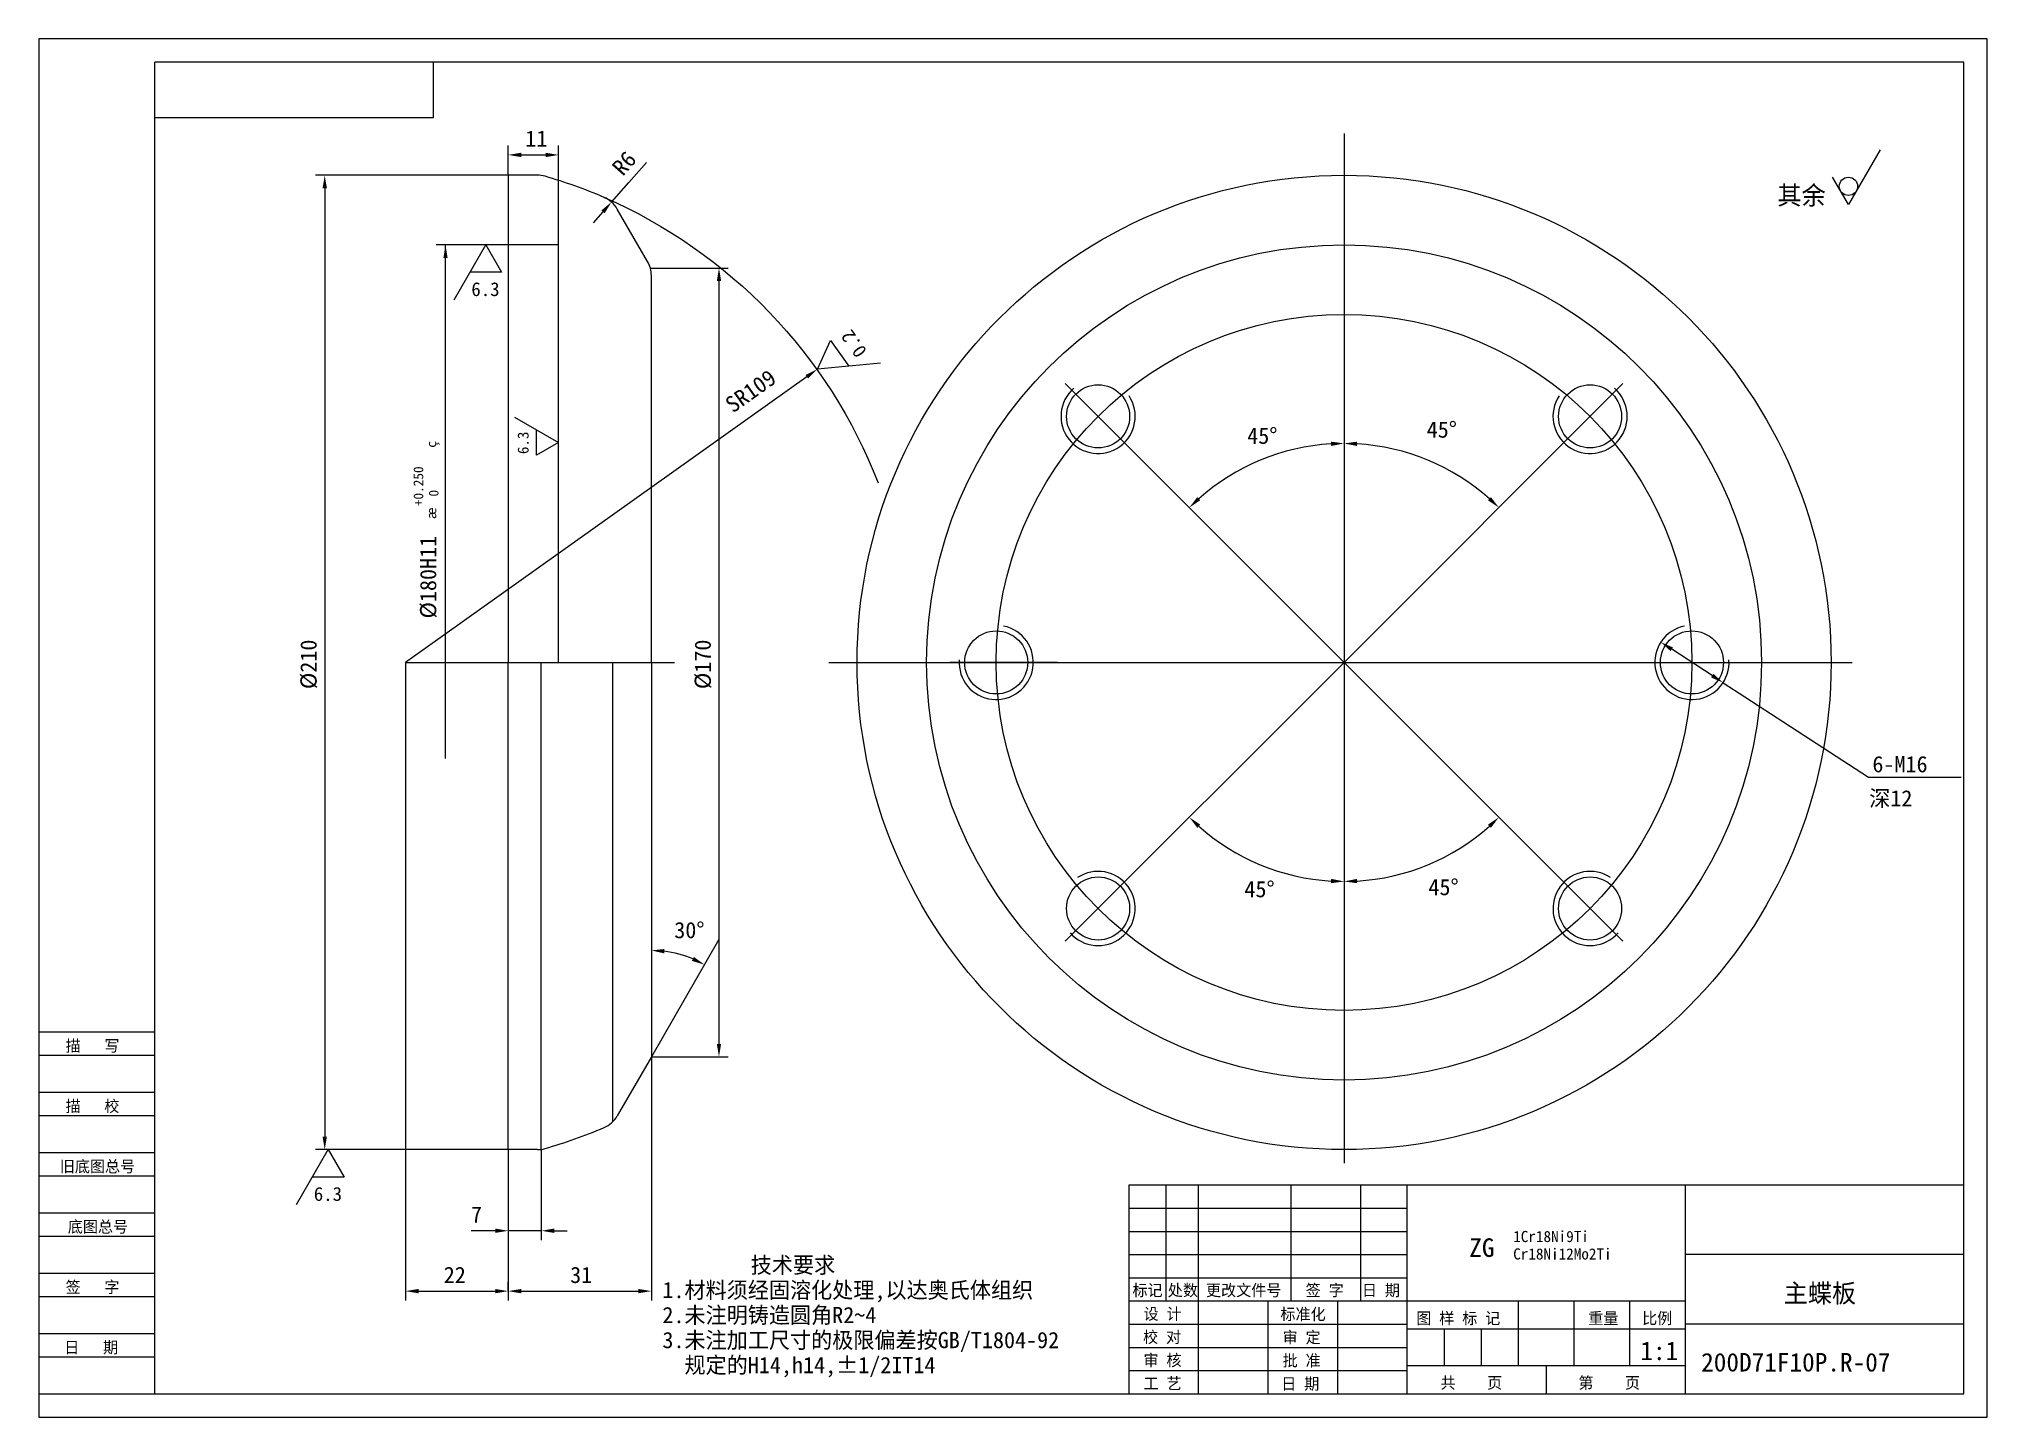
# Model space of a CAD drawing. Header units: metres. Extents: x 0 to 420, y 0 to 297.
import ezdxf

# ---------------------------------------------------------------- set-up
doc = ezdxf.new("R2010")
doc.units = ezdxf.units.M
for name, color, linetype in [('C', 6, 'Continuous'), ('D', 1, 'Continuous'), ('FL', 5, 'Continuous'), ('T', 7, 'Continuous'), ('TL', 4, 'Continuous')]:
    doc.layers.add(name, color=color, linetype=linetype)

# ---------------------------------------------------------------- blocks, each defined once
blk = doc.blocks.new('TUKUN3')
at = {"layer": 'FL'}
for p, q in [((0, 297), (0, 0)), ((420, 297), (0, 297)), ((420, 0), (420, 297)), ((0, 78), (25, 78)), ((0, 70), (25, 70)), ((0, 65), (25, 65)), ((0, 57), (25, 57)), ((0, 52), (25, 52)), ((243, 25), (243, 50)), ((250, 5), (250, 50)), ((270, 25), (270, 50)), ((285, 25), (285, 50)), ((0, 44), (25, 44)), ((235, 45), (295, 45)), ((0, 39), (25, 39)), ((235, 40), (295, 40)), ((235, 35), (295, 35)), ((0, 31), (25, 31)), ((235, 30), (295, 30)), ((0, 26), (25, 26)), ((280, 5), (280, 25)), ((0, 18), (25, 18)), ((235, 20), (295, 20)), ((0, 13), (25, 13)), ((235, 15), (295, 15)), ((235, 10), (295, 10)), ((0, 0), (420, 0))]:
    blk.add_line(p, q, dxfattribs=at)
at = {"layer": 'TL'}
for p, q in [((25, 5), (25, 292)), ((415, 292), (25, 292)), ((85, 292), (85, 280)), ((415, 5), (415, 292)), ((85, 280), (25, 280)), ((0, 83), (25, 83)), ((235, 50), (235, 5)), ((415, 50), (235, 50)), ((295, 5), (295, 50)), ((355, 5), (355, 50)), ((415, 35), (355, 35)), ((355, 25), (235, 25)), ((265, 5), (265, 25)), ((319, 11), (319, 25)), ((331, 11), (331, 25)), ((343, 11), (343, 25)), ((295, 19), (355, 19)), ((303, 11), (303, 19)), ((311, 11), (311, 19)), ((415, 20), (355, 20)), ((355, 11), (295, 11)), ((325, 5), (325, 11)), ((0, 5), (415, 5))]:
    blk.add_line(p, q, dxfattribs=at)
at = {"layer": 'T'}
for s, p in [('描   写', (5.74, 78.76)), ('描   校', (5.74, 65.76)), ('旧底图总号', (4.49, 52.76)), ('底图总号', (6.22, 39.76)), ('签   字', (5.74, 26.76)), ('标记', (235.75, 26.07)), ('处数', (243.38, 26.07)), ('更改文件号', (251.61, 26.07)), ('签 字', (273.1, 26.07)), ('日 期', (285.23, 26.07)), ('设 计', (238.14, 20.99)), ('标准化', (267.65, 20.93)), ('图 样 标 记', (296.95, 20.04)), ('重量', (334.03, 20.04)), ('比例', (345.64, 20.04)), ('校 对', (238.05, 15.99)), ('审 定', (268.13, 15.93)), ('日   期', (5.45, 13.76)), ('审 核', (238.14, 10.99)), ('批 准', (268.13, 10.93)), ('工 艺', (238.14, 5.99)), ('日 期', (267.84, 5.93)), ('共    页', (302.18, 6.13)), ('第    页', (331.9, 6.13))]:
    blk.add_text(s, height=2.5, dxfattribs=at).set_placement(p)

msp = doc.modelspace()

# ---------------------------------------------------------------- linework, layer by layer
at = {"layer": 'C'}
for p, q in [((281.38, 276.6), (281.38, 54.68)), ((281.38, 162.63), (221.28, 222.73)), ((281.38, 162.63), (341.49, 222.73)), ((96.91, 162.63), (137.03, 162.63)), ((170.3, 162.63), (390.93, 162.63)), ((219.59, 162.63), (196.38, 162.63)), ((281.38, 162.63), (221.28, 102.53)), ((281.38, 162.63), (341.49, 102.53)), ((343.17, 162.63), (366.38, 162.63))]:
    msp.add_line(p, q, dxfattribs=at)
msp.add_circle((281.38, 162.63), 75, dxfattribs=at)
at = {"layer": 'D'}
for p, q in [((101.17, 267.63), (101.17, 274.01)), ((112.03, 252.63), (112.03, 274.01)), ((396.95, 273.13), (390.12, 261.3)), ((103.97, 272.01), (109.23, 272.01)), ((127.16, 266.05), (130.96, 270.37)), ((101.17, 267.63), (59.61, 267.63)), ((61.61, 264.83), (61.61, 60.43)), ((123.45, 261.85), (127.16, 266.05)), ((390.12, 261.3), (386.71, 267.21)), ((121.6, 259.75), (119.49, 257.35)), ((101.17, 252.63), (85.65, 252.63)), ((87.65, 141.92), (87.65, 252.63)), ((89.51, 240.8), (96.34, 252.63)), ((96.34, 252.63), (99.75, 246.71)), ((99.75, 246.71), (92.92, 246.71)), ((131.81, 247.63), (148.61, 247.63)), ((146.61, 244.83), (146.61, 80.43)), ((167.83, 225.83), (170.67, 232.04)), ((170.67, 232.04), (174.63, 226.48)), ((181.43, 227.12), (167.83, 225.83)), ((165.55, 224.21), (79.03, 162.63)), ((102.56, 215.49), (112.03, 210.03)), ((107.29, 207.29), (107.29, 212.76)), ((112.03, 210.03), (107.29, 207.29)), ((360.74, 159.79), (352.02, 165.46)), ((79.03, 162.63), (79.03, 25.13)), ((79.03, 162.63), (96.91, 162.63)), ((363.09, 158.27), (367.79, 155.22)), ((367.79, 155.22), (394.41, 137.9)), ((394.41, 137.9), (414.41, 137.9)), ((146.61, 102.89), (132.03, 77.63)), ((132.03, 77.63), (132.03, 25.13)), ((132.03, 77.63), (148.61, 77.63)), ((55.55, 45.8), (62.38, 57.63)), ((101.17, 57.63), (59.61, 57.63)), ((62.38, 57.63), (65.79, 51.71)), ((101.17, 57.63), (101.17, 38.14)), ((108.28, 57.69), (108.28, 38.14)), ((65.79, 51.71), (58.96, 51.71)), ((95.57, 40.14), (93.15, 40.14)), ((98.37, 40.14), (95.57, 40.14)), ((108.28, 40.14), (101.17, 40.14)), ((101.17, 38.14), (101.17, 25.13)), ((111.08, 40.14), (113.88, 40.14)), ((81.83, 27.13), (98.37, 27.13)), ((101.17, 27.13), (101.17, 29.13)), ((103.97, 27.13), (129.23, 27.13))]:
    msp.add_line(p, q, dxfattribs=at)
msp.add_lwpolyline([(121.84, 262.87, -0.2), (180.92, 201.35, -0.2)], format="xyb", dxfattribs=at)
msp.add_circle((390.12, 265.24), 1.97, dxfattribs=at)
for centre, radius, start, end in [((281.38, 162.63), 47.2, 93.4, 131.6), ((281.38, 162.63), 47.2, 48.4, 86.6), ((281.38, 162.63), 47.2, 228.4, 266.6), ((281.38, 162.63), 47.2, 273.4, 311.6), ((132.03, 77.63), 22.93, 67, 83)]:
    msp.add_arc(centre, radius, start, end, dxfattribs=at)
for points in [[(103.97, 272.48), (103.97, 271.54), (101.17, 272.01)], [(109.23, 272.48), (109.23, 271.54), (112.03, 272.01)], [(61.14, 264.83), (62.08, 264.83), (61.61, 267.63)], [(121.95, 259.44), (121.25, 260.06), (123.45, 261.85)], [(87.2, 249.83), (87.65, 252.63), (88.1, 249.83)], [(146.14, 244.83), (147.08, 244.83), (146.61, 247.63)], [(165.82, 223.83), (165.28, 224.59), (167.83, 225.83)], [(278.57, 210.21), (278.6, 209.28), (281.38, 209.83)], [(284.2, 210.21), (284.17, 209.28), (281.38, 209.83)], [(250.37, 197.58), (249.73, 198.26), (248.01, 196)], [(312.4, 197.58), (313.04, 198.26), (314.76, 196)], [(351.77, 165.07), (352.28, 165.86), (349.68, 166.99)], [(360.49, 159.4), (361, 160.19), (363.09, 158.27)], [(250.37, 127.68), (249.73, 127), (248.01, 129.26)], [(312.4, 127.68), (313.04, 127), (314.76, 129.26)], [(278.57, 115.05), (278.6, 115.98), (281.38, 115.43)], [(284.2, 115.05), (284.17, 115.98), (281.38, 115.43)], [(134.79, 99.93), (134.85, 100.86), (132.03, 100.56)], [(141.2, 99.16), (140.78, 98.32), (143.49, 97.49)], [(146.14, 80.43), (147.08, 80.43), (146.61, 77.63)], [(61.14, 60.43), (62.08, 60.43), (61.61, 57.63)], [(98.37, 40.61), (98.37, 39.68), (101.17, 40.14)], [(111.08, 40.61), (111.08, 39.68), (108.28, 40.14)], [(81.83, 27.6), (81.83, 26.67), (79.03, 27.13)], [(98.37, 27.6), (98.37, 26.67), (101.17, 27.13)], [(103.97, 27.6), (103.97, 26.67), (101.17, 27.13)], [(129.23, 27.6), (129.23, 26.67), (132.03, 27.13)]]:
    msp.add_solid(points, dxfattribs=at)
at = {"layer": 'FL'}
for centre, start, end in [((228.35, 215.66), 130.89, 33.59), ((334.42, 215.66), 146.41, 49.11), ((206.38, 162.63), 175.89, 78.59), ((356.38, 162.63), 101.41, 4.11), ((228.35, 109.6), 220.89, 123.59), ((334.42, 109.6), 56.41, 319.11)]:
    msp.add_arc(centre, 8, start, end, dxfattribs=at)
at = {"layer": 'TL'}
for p, q in [((101.17, 267.63), (101.17, 162.63)), ((107.45, 267.63), (101.17, 267.63)), ((131.22, 249.02), (124.68, 260.35)), ((112.03, 252.63), (101.17, 252.63)), ((112.03, 162.63), (112.03, 252.63)), ((132.03, 162.63), (132.03, 246.02)), ((101.17, 57.63), (101.17, 162.63)), ((108.28, 57.69), (108.28, 162.63)), ((123.7, 63.64), (123.7, 162.63)), ((132.03, 162.63), (132.03, 77.63)), ((132.03, 77.63), (124.68, 64.91)), ((107.45, 57.63), (101.17, 57.63))]:
    msp.add_line(p, q, dxfattribs=at)
for centre, radius in [((281.38, 162.63), 105), ((281.38, 162.63), 90), ((228.35, 215.66), 6.8), ((334.42, 215.66), 6.8), ((206.38, 162.63), 6.8), ((356.38, 162.63), 6.8), ((228.35, 109.6), 6.8), ((334.42, 109.6), 6.8)]:
    msp.add_circle(centre, radius, dxfattribs=at)
for centre, radius, start, end in [((107.45, 261.63), 6, 73.98, 90), ((79.03, 162.63), 109, 66.87, 73.98), ((119.49, 257.35), 6, 30, 66.87), ((126.03, 246.02), 6, 0, 30), ((119.49, 67.91), 6, 293.13, 330), ((79.03, 162.63), 109, 286.02, 293.13), ((107.45, 63.63), 6, 270, 286.02)]:
    msp.add_arc(centre, radius, start, end, dxfattribs=at)

# ---------------------------------------------------------------- block references
at = {"layer": 'D'}
msp.add_blockref('TUKUN3', (0, 0), dxfattribs=at)

# ---------------------------------------------------------------- texts
for s, height, p in [('11', 3.5, (104.85, 273.76)), ('其余', 4, (374.81, 261.3)), ('6.3', 2.98, (93.22, 241.59)), ('45%%D', 3.5, (299.19, 211.07)), ('45%%D', 3.5, (260.5, 209.74)), ('6-M16', 3.5, (395.28, 138.96)), ('深12', 3.5, (394.6, 131.59)), ('45%%D', 3.5, (259.89, 112.02)), ('45%%D', 3.5, (299.56, 112.46)), ('30%%D', 3.5, (136.97, 103.19)), ('6.3', 2.98, (59.26, 46.59)), ('7', 3.5, (93.15, 41.89)), ('ZG', 4, (308.37, 34.51)), ('1Cr18Ni9Ti', 2.4, (317.84, 37.71)), ('        技术要求', 3.5, (134.41, 31.01)), ('Cr18Ni12Mo2Ti', 2.4, (317.84, 33.95)), ('22', 3.5, (87.27, 28.88)), ('31', 3.5, (114.52, 28.88)), ('1.材料须经固溶化处理,以达奥氏体组织', 3.5, (134.41, 25.62)), ('主蝶板', 4, (376.17, 24.68)), ('2.未注明铸造圆角R2%%1264', 3.5, (134.41, 20.23)), ('3.未注加工尺寸的极限偏差按GB/T1804-92', 3.5, (134.41, 14.84)), ('  规定的H14,h14,%%P1/2IT14', 3.5, (134.41, 9.45)), ('1:1', 4, (345.25, 12.27)), ('200D71F10P.R-07', 4, (358.36, 9.81))]:
    msp.add_text(s, height=height, dxfattribs=at).set_placement(p)
for s, height, rotation, p in [('R6', 3.5, 48.6, (125.9, 267.28)), ('0.2', 2.98, 125.4, (178.64, 229.69)), ('SR109', 3.5, 35.44, (149.6, 216.26)), ('%%231', 2.1, 90, (85.65, 208.91)), ('6.3', 2.38, 90, (105.57, 207.53)), ('+0.250', 2.1, 90, (82.85, 196.31)), (' 0', 2.1, 90, (86.14, 196.96)), ('%%230', 2.1, 90, (85.65, 193.51)), ('%%C180H11', 3.5, 90, (85.65, 172.1)), ('%%C210', 3.5, 90, (59.86, 156.88)), ('%%C170', 3.5, 90, (144.86, 156.88))]:
    msp.add_text(s, height=height, rotation=rotation, dxfattribs=at).set_placement(p)

doc.saveas('drawing.dxf')
